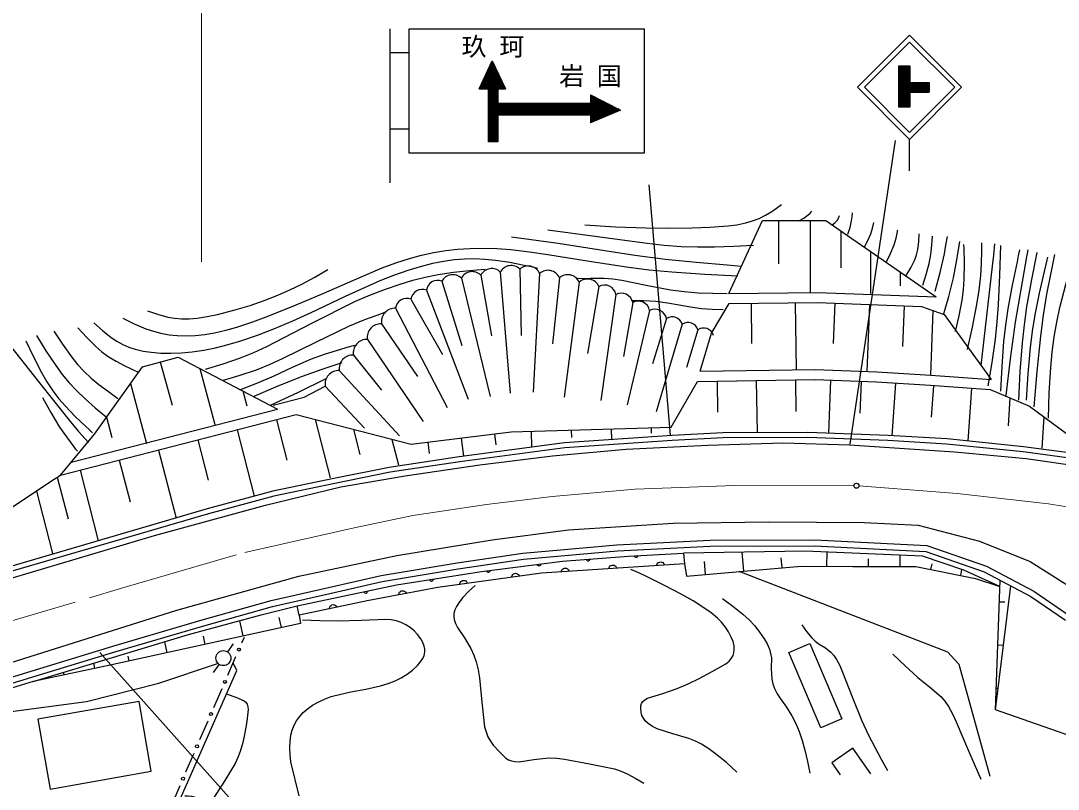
# Model space of a CAD drawing. Units: millimetres, scale not verified. Extents: x 40000 to 680000, y 20000 to 380000.
# Drawn here: x 385869 to 489206, y 264012 to 340522 of the extents above; entities that cross this region are included whole.
import ezdxf
from ezdxf.enums import TextEntityAlignment as Align

# ---------------------------------------------------------------- set-up
doc = ezdxf.new("R2010")
doc.units = ezdxf.units.MM
doc.header["$LTSCALE"] = 1000
doc.linetypes.add('CHAIN', pattern=[18.5, 12, -1.5, 3.5, -1.5])
for name, color, linetype, lineweight in [('M-BGD', 7, 'Continuous', 25), ('M-BMK', 2, 'CHAIN', 13), ('M-BMK-SRVR', 3, 'Continuous', 25), ('M-STR-HTXT', 7, 'Continuous', 13), ('M-STR-STRC', 7, 'Continuous', 25)]:
    doc.layers.add(name, color=color, linetype=linetype, lineweight=lineweight)
doc.styles.add('ＭＳ ゴシック', font='')
doc.styles.get('ＭＳ ゴシック').set_extended_font_data('MS Gothic')

msp = doc.modelspace()

# ---------------------------------------------------------------- hatches: boundary and pattern name
at = {"layer": 'M-STR-STRC'}
h = msp.add_hatch(dxfattribs=at)
h.set_pattern_fill('USER', color=256, style=0, pattern_type=2)
h.set_pattern_definition([(315, (432469, 333752), (70.7107, 70.7107), [])])
h.paths.add_polyline_path([(432469, 328464), (433404, 328464), (433404, 331140), (442609, 331140), (442609, 330360), (445613, 331636), (442609, 333159), (442609, 332309), (433404, 332309), (433404, 333752), (434160, 333752), (432831, 336542), (431538, 333752), (432469, 333752)])
h = msp.add_hatch(dxfattribs=at)
h.set_pattern_fill('USER', color=256, style=0, pattern_type=2)
h.set_pattern_definition([(225, (474462, 336002), (70.7107, -70.7107), [])])
h.paths.add_polyline_path([(473290, 331939), (474462, 331939), (474462, 333424), (476337, 333424), (476337, 334362), (474462, 334362), (474462, 336002), (473290, 336002)])

# ---------------------------------------------------------------- linework, layer by layer
at = {"layer": 'M-BGD'}
for p, q in [((456408, 313367), (459760, 320648)), ((459760, 320648), (466065, 320648)), ((461336, 320648), (461336, 316311)), ((464489, 320648), (464489, 313454)), ((466065, 320648), (477056, 313032)), ((467542, 319625), (467542, 315914)), ((470497, 317577), (470497, 313376)), ((431695, 315197), (432753, 309138)), ((433635, 315501), (434612, 303431)), ((435574, 315806), (435702, 309202)), ((437546, 315373), (436921, 303559)), ((473451, 315530), (473451, 314144)), ((427816, 314588), (429803, 308176)), ((429755, 314892), (432625, 303111)), ((439517, 314940), (438844, 308368)), ((441489, 314508), (439998, 303046)), ((426277, 313690), (430445, 302854)), ((443461, 314075), (442307, 307406)), ((445144, 313273), (443653, 302726)), ((456408, 313367), (465231, 313462)), ((465231, 313462), (477056, 313032)), ((424738, 312792), (427880, 307278)), ((446827, 312472), (445897, 307086)), ((454678, 309403), (456419, 312367)), ((456419, 312367), (465218, 312461)), ((458619, 312391), (458662, 308375)), ((463018, 312438), (463090, 305763)), ((465218, 312461), (475569, 312085)), ((466943, 312399), (466797, 308395)), ((470394, 312273), (470151, 305594)), ((473844, 312148), (473697, 308102)), ((475569, 312085), (477828, 311285)), ((423199, 311895), (428329, 302021)), ((448510, 311670), (446282, 302277)), ((476699, 311685), (476466, 305279)), ((477828, 311285), (482510, 304801)), ((421799, 310343), (425379, 305098)), ((450193, 310869), (448782, 306381)), ((451753, 310313), (449167, 301572)), ((453313, 309757), (452181, 305996)), ((453534, 305619), (454678, 309403)), ((420399, 308791), (425956, 300610)), ((397980, 306071), (401553, 307041)), ((401553, 307041), (411426, 301861)), ((419000, 307239), (421789, 303752)), ((393217, 299367), (397980, 306071)), ((399767, 306556), (400939, 302240)), ((403701, 305914), (405216, 300335)), ((417600, 305687), (423584, 299199)), ((453534, 305619), (464994, 305792)), ((464994, 305792), (471149, 305555)), ((471149, 305555), (476529, 305225)), ((476529, 305225), (482510, 304801)), ((396789, 304395), (398407, 298440)), ((414095, 303048), (416200, 304135)), ((416200, 304135), (420122, 299969)), ((450638, 300072), (453284, 304615)), ((453284, 304615), (464983, 304792)), ((455234, 304645), (455281, 301542)), ((459134, 304704), (459212, 299517)), ((463033, 304762), (463080, 301627)), ((464983, 304792), (471099, 304557)), ((466512, 304733), (466309, 299465)), ((469570, 304615), (469449, 301454)), ((471099, 304557), (476463, 304227)), ((472989, 304431), (472643, 299211)), ((476463, 304227), (482439, 303804)), ((476769, 304180), (476562, 301062)), ((480549, 303929), (480200, 298666)), ((407996, 303661), (408400, 302174)), ((411005, 302234), (414095, 303048)), ((482439, 303804), (486344, 302157)), ((484392, 302980), (484206, 300186)), ((390907, 296577), (411426, 301861)), ((486344, 302157), (493129, 297127)), ((389821, 295265), (413285, 301307)), ((394408, 301043), (394957, 299022)), ((411330, 300804), (412363, 296790)), ((413285, 301307), (424753, 298352)), ((415197, 300815), (416686, 295029)), ((487776, 301095), (487569, 297975)), ((407419, 299797), (409124, 293177)), ((419019, 299830), (419658, 297348)), ((434716, 299587), (450638, 300072)), ((440687, 299769), (440709, 299028)), ((444667, 299891), (444700, 298812)), ((448648, 300012), (448665, 299459)), ((389821, 295265), (393217, 299367)), ((403508, 298790), (404538, 294790)), ((422842, 298845), (423491, 296323)), ((424753, 298352), (434716, 299587)), ((429734, 298970), (429957, 297172)), ((433055, 299381), (433187, 298315)), ((436706, 299648), (436754, 298059)), ((450736, 299234), (440018, 298485)), ((450767, 298735), (440068, 297987)), ((455809, 299499), (450736, 299234)), ((455823, 298999), (450767, 298735)), ((464277, 299543), (455809, 299499)), ((464269, 299043), (455823, 298999)), ((472236, 298735), (464269, 299043)), ((472260, 299234), (464277, 299543)), ((478085, 298383), (472236, 298735)), ((478126, 298882), (472260, 299234)), ((485757, 298088), (478126, 298882)), ((399598, 297783), (401342, 291008)), ((426413, 298558), (426553, 297430)), ((440018, 298485), (429541, 297117)), ((440068, 297987), (429611, 296622)), ((438833, 297206), (446154, 297867)), ((446154, 297867), (454314, 298264)), ((454314, 298264), (461807, 298485)), ((461807, 298485), (468423, 298308)), ((468423, 298308), (478876, 297603)), ((485698, 297591), (478085, 298383)), ((492026, 297259), (485757, 298088)), ((395687, 296776), (396753, 292637)), ((429541, 297117), (422572, 296059)), ((429611, 296622), (422659, 295566)), ((431599, 296323), (438833, 297206)), ((478876, 297603), (486021, 296941)), ((491961, 296764), (485698, 297591)), ((486021, 296941), (491888, 296103)), ((391776, 295768), (393584, 288746)), ((422572, 296059), (417059, 294956)), ((422659, 295566), (417159, 294466)), ((424151, 295221), (431599, 296323)), ((383381, 291031), (389203, 294868)), ((389203, 294868), (389821, 295265)), ((389512, 295066), (390580, 290920)), ((417059, 294956), (410972, 293677)), ((417755, 294118), (424151, 295221)), ((387446, 293684), (389040, 287496)), ((410972, 293677), (404444, 291913)), ((410257, 292310), (417755, 294118)), ((417159, 294466), (411089, 293191)), ((411089, 293191), (404580, 291431)), ((404444, 291913), (384175, 286003)), ((404580, 291431), (384320, 285524)), ((399186, 289266), (410257, 292310)), ((440432, 289836), (450860, 290492)), ((450860, 290492), (460369, 290623)), ((460369, 290623), (469878, 290557)), ((469878, 290557), (475256, 290295)), ((432825, 288852), (440432, 289836)), ((475256, 290295), (481349, 288721)), ((380044, 283577), (399186, 289266)), ((423316, 287278), (432825, 288852)), ((435886, 287503), (445253, 288334)), ((445253, 288334), (454534, 288821)), ((454534, 288821), (464951, 288853)), ((464951, 288853), (476125, 288269)), ((481349, 288721), (486398, 286688)), ((413551, 285236), (423316, 287278)), ((429351, 286551), (435886, 287503)), ((435955, 286907), (445295, 287736)), ((445295, 287736), (454551, 288221)), ((446397, 287229), (451890, 287531)), ((464000, 287730), (451890, 287531)), ((451890, 287531), (451965, 286454)), ((454551, 288221), (464937, 288253)), ((457886, 285718), (457719, 287627)), ((475673, 287212), (464000, 287730)), ((464937, 288253), (476010, 287674)), ((466172, 286196), (466183, 287633)), ((473462, 286176), (473462, 287310)), ((476010, 287674), (481824, 285673)), ((476125, 288269), (482064, 286225)), ((421762, 285291), (429351, 286551)), ((429444, 285958), (435955, 286907)), ((431772, 285706), (439833, 286731)), ((451965, 286454), (437728, 285540)), ((439833, 286731), (446397, 287229)), ((451965, 286454), (452169, 285220)), ((454074, 285386), (453961, 286693)), ((461697, 286050), (461611, 287034)), ((470315, 286176), (470315, 286940)), ((479816, 285818), (475673, 287212)), ((476519, 285877), (476638, 286467)), ((486398, 286688), (492497, 282819)), ((401418, 281825), (413551, 285236)), ((416532, 284081), (421762, 285291)), ((421879, 284702), (429444, 285958)), ((423297, 284349), (431772, 285706)), ((437728, 285540), (427396, 284099)), ((452169, 285220), (463602, 286216)), ((457388, 285738), (478182, 277691)), ((463602, 286216), (468741, 286176)), ((468741, 286176), (475035, 286176)), ((475035, 286176), (480971, 284981)), ((479487, 285280), (479609, 285887)), ((483395, 284185), (479816, 285818)), ((481824, 285673), (486460, 283211)), ((482064, 286225), (486770, 283726)), ((413408, 282271), (423297, 284349)), ((416666, 283496), (421879, 284702)), ((480971, 284981), (483395, 284185)), ((482943, 271925), (483419, 284826)), ((482943, 271925), (484480, 284263)), ((410796, 282795), (416532, 284081)), ((410943, 282213), (416666, 283496)), ((427396, 284099), (420388, 282770)), ((486460, 283211), (489938, 280860)), ((486770, 283726), (490274, 281357)), ((403927, 280866), (410796, 282795)), ((404092, 280289), (410943, 282213)), ((409823, 281361), (413408, 282271)), ((413602, 281329), (413408, 282271)), ((420388, 282770), (413602, 281329)), ((483339, 282676), (483902, 282655)), ((374923, 273496), (401418, 281825)), ((402563, 279411), (409823, 281361)), ((411827, 280104), (411606, 281107)), ((413602, 281329), (413723, 280521)), ((413723, 280521), (394764, 276353)), ((395052, 278268), (403927, 280866)), ((395224, 277693), (404092, 280289)), ((408035, 279270), (407701, 280791)), ((387101, 274739), (402563, 279411)), ((404244, 278437), (404066, 279245)), ((407889, 278590), (408139, 279166)), ((383630, 274769), (395052, 278268)), ((400452, 277603), (400211, 278701)), ((406484, 277677), (407062, 278492)), ((462366, 277616), (464458, 278507)), ((464458, 278507), (467648, 271011)), ((483181, 278376), (483744, 278355)), ((383806, 274195), (395224, 277693)), ((396660, 276769), (396554, 277252)), ((406498, 275378), (407305, 277241)), ((465557, 270121), (462366, 277616)), ((478182, 277691), (479298, 276456)), ((394764, 276353), (387101, 274739)), ((393243, 276032), (393132, 276562)), ((399616, 274570), (405465, 276534)), ((405618, 276452), (405042, 275634)), ((407387, 275823), (407032, 276609)), ((479298, 276456), (482405, 265302)), ((390201, 275392), (390167, 275552)), ((397903, 254308), (407387, 275823)), ((387101, 274739), (384942, 274061)), ((392430, 272732), (399616, 274570)), ((405107, 272166), (405914, 274029)), ((483022, 274076), (483135, 274071)), ((384409, 271687), (392430, 272732)), ((397657, 272752), (387573, 270988)), ((398874, 265798), (397657, 272752)), ((491215, 269043), (482943, 271925)), ((387573, 270988), (388790, 264033)), ((403716, 268955), (404523, 270817)), ((467648, 271011), (465557, 270121)), ((468747, 268095), (466671, 266626)), ((470541, 265559), (468747, 268095)), ((402325, 265743), (403132, 267606)), ((466671, 266626), (467497, 265458)), ((388790, 264033), (398874, 265798)), ((400934, 262531), (401741, 264394))]:
    msp.add_line(p, q, dxfattribs=at)
for points in [[(442057, 320197), (445096, 320013), (448133, 319890), (450415, 319866), (452721, 319903), (454510, 319969), (456323, 320098), (457206, 320217), (458080, 320395), (458757, 320590), (459420, 320844), (460055, 321161), (460666, 321534), (461155, 321866), (461648, 322215)], [(463369, 320612), (463852, 320876), (464297, 321187), (464491, 321368), (464675, 321562)], [(468259, 319284), (468468, 319929), (468618, 320586), (468670, 320990), (468707, 321396)], [(466694, 320197), (466958, 320399), (467172, 320639), (467302, 320883), (467406, 321147)], [(469900, 318000), (470253, 318638), (470549, 319297), (470718, 319858), (470849, 320434)], [(438376, 319722), (443313, 319057), (448266, 318368), (449944, 318184), (451635, 318059), (453289, 318009), (454957, 318020), (456907, 318085), (458857, 318178)], [(472096, 316516), (472509, 317352), (472864, 318207), (473058, 318872), (473194, 319555), (473208, 319633), (473224, 319722)], [(434755, 319009), (439397, 318367), (444031, 317664), (447044, 317199), (450073, 316793), (453145, 316473), (456224, 316213), (456942, 316157), (457670, 316101)], [(474055, 315151), (474514, 315933), (474913, 316732), (475101, 317231), (475233, 317757), (475326, 318519), (475361, 319306)], [(475717, 314201), (476062, 315269), (476348, 316350), (476504, 317263), (476602, 318188), (476636, 318628), (476667, 319069)], [(476962, 313589), (477441, 315445), (477864, 317322), (478025, 318174), (478178, 319028)], [(477793, 311233), (478304, 313071), (478757, 314922), (479102, 316718), (479395, 318535)], [(480167, 307789), (480668, 310019), (481112, 312272), (481334, 313695), (481496, 315127), (481578, 316364), (481599, 317609), (481596, 318008), (481592, 318416)], [(481533, 306186), (482101, 311141), (482656, 316104), (482777, 317195), (482898, 318297)], [(396028, 310901), (397166, 310352), (398332, 309856), (399075, 309602), (399837, 309406), (400635, 309266), (401455, 309183), (402342, 309157), (403239, 309191), (404210, 309291), (405168, 309450), (406289, 309704), (407397, 310017), (408983, 310549), (410564, 311143), (413316, 312237), (416045, 313386), (418948, 314678), (421877, 315916), (423217, 316411), (424575, 316849), (425778, 317174), (427007, 317444), (428192, 317640), (429386, 317776), (430635, 317857), (431895, 317878), (433291, 317837), (434694, 317735), (436531, 317528), (438364, 317261), (442271, 316605), (446188, 316008), (448438, 315733), (450703, 315516), (453992, 315292), (457296, 315125)], [(478980, 309570), (479338, 311142), (479635, 312720), (479766, 313746), (479838, 314788), (479860, 316364), (479821, 317947), (479816, 318087), (479811, 318238)], [(482210, 304182), (482612, 306499), (482956, 308833), (483136, 310531), (483256, 312244), (483386, 315188), (483489, 318132)], [(483492, 303634), (483611, 306104), (483790, 308577), (483972, 310214), (484215, 311851), (484644, 314189), (485135, 316530), (485263, 317117), (485391, 317703)], [(484026, 303218), (484464, 306869), (484963, 310521), (485497, 313763), (486092, 317006), (486156, 317350), (486223, 317703)], [(485273, 302743), (485429, 305599), (485644, 308448), (485839, 310243), (486093, 312032), (486573, 314748), (487113, 317466)], [(393149, 310450), (393997, 309692), (394875, 308989), (395435, 308612), (396032, 308283), (396642, 308023), (397279, 307819), (398054, 307640), (398847, 307520), (399828, 307439), (400807, 307418), (401871, 307457), (402930, 307557), (404100, 307732), (405259, 307966), (406533, 308286), (407795, 308666), (409449, 309233), (411081, 309857), (412953, 310644), (414804, 311487), (418219, 313097), (421656, 314651), (423040, 315201), (424461, 315701), (425669, 316066), (426901, 316375), (427987, 316589), (429078, 316743), (430062, 316824), (431056, 316845), (432098, 316800), (433148, 316694), (434581, 316472), (436022, 316188), (436693, 316043), (437373, 315893)], [(486044, 302743), (486216, 305360), (486448, 307977), (486651, 309611), (486914, 311236), (487347, 313402), (487839, 315559), (488008, 316270), (488182, 316991)], [(486817, 302070), (487117, 305591), (487479, 309122), (487750, 311215), (488081, 313308), (488455, 315271), (488865, 317236)], [(488241, 300962), (488317, 303480), (488452, 305987), (488592, 307527), (488791, 309058), (489050, 310519), (489370, 311982), (489963, 314278), (490616, 316576)], [(398497, 311629), (399502, 311296), (400513, 311023), (401185, 310907), (401874, 310850), (402658, 310852), (403446, 310914), (404446, 311063), (405454, 311275), (407104, 311706), (408719, 312189), (410111, 312662), (411475, 313189), (412674, 313716), (413851, 314298), (415158, 315010), (416461, 315757)], [(404259, 305823), (406014, 306367), (407749, 306967), (409071, 307503), (410379, 308099), (414785, 310370), (419221, 312588), (420697, 313228), (422204, 313815), (423551, 314279), (424914, 314685), (426165, 314998), (427438, 315254), (428987, 315486), (430556, 315660), (431333, 315733), (432111, 315802)], [(441285, 314854), (442628, 314906), (443965, 314898), (444857, 314828), (445744, 314699), (448156, 314188), (450590, 313734), (451959, 313560), (453344, 313445), (454789, 313389), (456245, 313370)], [(446747, 312657), (447937, 312660), (449121, 312604), (450286, 312446), (451455, 312227), (452566, 312024), (453684, 311880), (454750, 311808), (455830, 311767)], [(406073, 304734), (407722, 305229), (409349, 305781), (410653, 306305), (411945, 306890), (415262, 308537), (418607, 310132), (420154, 310773), (421725, 311359), (421969, 311447), (422222, 311538)], [(387433, 309180), (388368, 307662), (389348, 306183), (389994, 305310), (390686, 304477), (391444, 303675), (392247, 302913), (393297, 301998), (394373, 301105)], [(389157, 309633), (390019, 308328), (390931, 307056), (391533, 306314), (392178, 305613), (392896, 304942), (393657, 304312), (394594, 303606), (395553, 302920)], [(391561, 309951), (392440, 308988), (393356, 308076), (393950, 307563), (394587, 307093), (395357, 306621), (396161, 306198), (396851, 305869), (397549, 305551)], [(384484, 308590), (387571, 304675), (390678, 300763), (391637, 299638), (392604, 298519)], [(386365, 308662), (387127, 307057), (387938, 305490), (388482, 304562), (389075, 303670), (389669, 302891), (390318, 302140), (391304, 301121), (392346, 300132), (392679, 299824), (393020, 299511)], [(407706, 303781), (409392, 304433), (411055, 305141), (412926, 306020), (414827, 306848), (416216, 307346), (417637, 307791), (418387, 308011), (419137, 308227)], [(409111, 303158), (411504, 304173), (413929, 305135), (415895, 305832), (417877, 306486)], [(410745, 302239), (413520, 303555), (416280, 304915)], [(388023, 303010), (388852, 301526), (389732, 300075), (390416, 299081), (391155, 298113), (391335, 297885), (391515, 297657)], [(446958, 287260), (446975, 287215), (447001, 287177), (447043, 287135), (447088, 287114), (447136, 287102), (447197, 287105), (447244, 287122), (447286, 287149), (447323, 287195), (447344, 287235), (447357, 287282)], [(437297, 286408), (437318, 286365), (437347, 286329), (437391, 286290), (437438, 286272), (437486, 286263), (437548, 286271), (437592, 286292), (437633, 286321), (437666, 286369), (437684, 286411), (437694, 286459)], [(442192, 286910), (442210, 286865), (442237, 286828), (442279, 286787), (442325, 286767), (442373, 286755), (442435, 286760), (442481, 286778), (442523, 286806), (442558, 286852), (442578, 286893), (442591, 286940)], [(444447, 285971), (444473, 286065), (444516, 286146), (444586, 286238), (444671, 286292), (444763, 286326), (444887, 286334), (444982, 286312), (445073, 286270), (445157, 286187), (445209, 286112), (445245, 286022)], [(449193, 286276), (449219, 286370), (449261, 286450), (449332, 286543), (449416, 286597), (449508, 286631), (449632, 286639), (449728, 286617), (449819, 286574), (449902, 286492), (449955, 286417), (449991, 286327)], [(432240, 285765), (432261, 285722), (432289, 285686), (432334, 285647), (432380, 285629), (432429, 285620), (432490, 285628), (432535, 285649), (432576, 285678), (432609, 285726), (432627, 285768), (432637, 285816)], [(434749, 285124), (434768, 285220), (434804, 285304), (434867, 285401), (434948, 285461), (435037, 285502), (435160, 285519), (435257, 285504), (435351, 285469), (435440, 285392), (435498, 285322), (435541, 285235)], [(439701, 285666), (439727, 285760), (439770, 285841), (439840, 285934), (439925, 285987), (440017, 286021), (440141, 286029), (440236, 286007), (440327, 285965), (440411, 285882), (440464, 285807), (440500, 285718)], [(457208, 265710), (456160, 266658), (455084, 267550), (454403, 268043), (453686, 268488), (453071, 268804), (452419, 269070), (450831, 269527), (449269, 270040), (448808, 270271), (448367, 270562), (448106, 270795), (447889, 271073), (447743, 271363), (447649, 271684), (447615, 272002), (447642, 272307), (447713, 272537), (447840, 272740), (448037, 272921), (448290, 273068), (449824, 273537), (451236, 274030), (452342, 274501), (453428, 275030), (454746, 275722), (456110, 276509), (456415, 276772), (456662, 277061), (456812, 277323), (456904, 277608), (456938, 277932), (456912, 278284), (456811, 278716), (456644, 279160), (456378, 279677), (456067, 280151), (455676, 280630), (455251, 281057), (454641, 281564), (453998, 282022), (452844, 282754), (451646, 283442), (449935, 284336), (448188, 285181), (447421, 285541), (446644, 285902)], [(426584, 284875), (426606, 284832), (426636, 284797), (426682, 284760), (426729, 284743), (426778, 284736), (426839, 284746), (426883, 284768), (426923, 284799), (426954, 284848), (426971, 284890), (426979, 284938)], [(431137, 284283), (430498, 283717), (429891, 283098), (429560, 282680), (429265, 282209), (429109, 281866), (429013, 281509), (428998, 281202), (429043, 280900), (429175, 280511), (429373, 280126), (430062, 279089), (430694, 278026), (430985, 277372), (431215, 276709), (431420, 275911), (431565, 275102), (431787, 272687), (432074, 270236), (432212, 269719), (432408, 269216), (432642, 268800), (432931, 268412), (433537, 267744), (434193, 267111), (434458, 266943), (434746, 266832), (435116, 266762), (435516, 266751), (436987, 266968), (438470, 267127), (439254, 267091), (440023, 266996), (442521, 266555), (445017, 266052), (445678, 265813), (446326, 265514), (447126, 265077), (447921, 264602)], [(429583, 284404), (429602, 284500), (429639, 284584), (429702, 284681), (429782, 284741), (429871, 284782), (429994, 284799), (430091, 284784), (430185, 284749), (430274, 284672), (430333, 284602), (430375, 284515)], [(420045, 283666), (420070, 283624), (420101, 283590), (420148, 283555), (420196, 283541), (420245, 283536), (420306, 283549), (420349, 283573), (420387, 283606), (420416, 283657), (420431, 283700), (420437, 283748)], [(423499, 283360), (423514, 283456), (423546, 283542), (423604, 283643), (423682, 283706), (423769, 283751), (423891, 283774), (423988, 283764), (424084, 283733), (424177, 283662), (424239, 283594), (424285, 283509)], [(416604, 281967), (416616, 282063), (416647, 282149), (416703, 282251), (416779, 282317), (416865, 282363), (416987, 282389), (417084, 282381), (417180, 282353), (417275, 282283), (417338, 282216), (417387, 282133)], [(455760, 283005), (456804, 282243), (457806, 281437), (458409, 280875), (458969, 280271), (459455, 279661), (459903, 279000), (460197, 278486), (460437, 277942), (460562, 277523), (460629, 277084), (460620, 276036), (460671, 274980), (460779, 274502), (460944, 274046), (461221, 273510), (461553, 272998), (462132, 272170), (462664, 271304), (463053, 270550), (463390, 269764), (463703, 268853), (463963, 267912), (464220, 266778), (464450, 265625)], [(413603, 263361), (412786, 266732), (412695, 267445), (412663, 268179), (412692, 268788), (412783, 269400), (412915, 269907), (413104, 270392), (413337, 270823), (413628, 271232), (413993, 271637), (414401, 271999), (414925, 272371), (415486, 272695), (416132, 272991), (416802, 273233), (417751, 273493), (418746, 273703), (420254, 273976), (421714, 274301), (422455, 274527), (423176, 274810), (423770, 275105), (424345, 275460), (424877, 275863), (425377, 276318), (425668, 276655), (425906, 277024), (426039, 277331), (426110, 277648), (426113, 277952), (426054, 278266), (425913, 278635), (425707, 279001), (425398, 279410), (425039, 279786), (424648, 280109), (424220, 280384), (423769, 280602), (423290, 280766), (422769, 280874), (422238, 280923), (419810, 280802), (417380, 280741), (415665, 280771), (413945, 280830)], [(463683, 280364), (464145, 279711), (464648, 279102), (465008, 278760), (465408, 278463), (466010, 278081), (466567, 277657), (466869, 277324), (467132, 276942), (467452, 276333), (467727, 275676), (468675, 273202), (469652, 270818), (470279, 269465), (470969, 268118), (471576, 267002), (472203, 265880)], [(472714, 277467), (473944, 276284), (475216, 275145), (476390, 274220), (477521, 273252), (477915, 272774), (478263, 272256), (478674, 271509), (479042, 270715), (480253, 267833), (481489, 265028)], [(406440, 273461), (407277, 273169), (408126, 272808), (408297, 272665), (408417, 272487), (408498, 272230), (408522, 271938), (408379, 270753), (408183, 269625), (407978, 268673), (407720, 267760), (407505, 267158), (407226, 266561), (406200, 264866), (405077, 263132), (404849, 262982), (404577, 262880), (404330, 262848), (404087, 262876), (403510, 263107), (402917, 263276), (402559, 263307), (402196, 263314)]]:
    msp.add_lwpolyline(points, dxfattribs=at)
for centre, radius in [((407597, 277915), 149), ((406050, 277065), 746), ((406206, 274704), 149), ((404815, 271492), 149), ((403424, 268280), 149), ((402033, 265068), 149)]:
    msp.add_circle(centre, radius, dxfattribs=at)
for centre, radius, start, end in [((428900, 314013), 1227, 45.79388, 152.05409), ((430839, 314317), 1227, 45.79388, 152.05409), ((432779, 314622), 1227, 45.79388, 152.05409), ((434719, 314926), 1227, 45.79388, 152.05409), ((436395, 314839), 1269, 24.91178, 130.32671), ((438367, 314406), 1269, 24.91178, 130.32671), ((440338, 313973), 1269, 24.91178, 130.32671), ((427383, 313562), 1113, 67.12634, 173.38654), ((442310, 313540), 1269, 24.91178, 130.32671), ((444002, 313043), 1165, 11.40656, 117.66676), ((425844, 312664), 1113, 67.12634, 173.38654), ((445685, 312241), 1165, 11.40656, 117.66676), ((424305, 311767), 1113, 67.12634, 173.38654), ((447368, 311440), 1165, 11.40656, 117.66676), ((423125, 310555), 1342, 86.81142, 189.08704), ((449051, 310638), 1165, 11.40656, 117.66676), ((421725, 309003), 1342, 86.81142, 189.08704), ((450765, 310006), 1035, 17.26581, 123.52601), ((452325, 309450), 1035, 17.26581, 123.52601), ((453885, 308895), 1035, 17.26581, 123.52601), ((420325, 307451), 1342, 86.81142, 189.08704), ((418925, 305899), 1342, 86.81142, 189.08704), ((417525, 304347), 1342, 86.81142, 189.08704)]:
    msp.add_arc(centre, radius, start, end, dxfattribs=at)
at = {"layer": 'M-BMK'}
for p, q in [((438802, 293157), (447050, 293890)), ((447050, 293890), (456967, 294256)), ((456967, 294256), (468856, 294227)), ((469356, 294207), (479144, 293462)), ((432265, 292363), (438802, 293157)), ((479144, 293462), (488247, 292424)), ((424934, 291263), (432265, 292363)), ((488247, 292424), (496495, 291080)), ((419069, 290041), (424934, 291263)), ((408194, 287597), (419069, 290041)), ((395792, 283993), (408194, 287597)), ((379786, 279227), (395792, 283993))]:
    msp.add_line(p, q, dxfattribs=at)
at = {"layer": 'M-BMK-SRVR'}
for radius in [249, 7.5]:
    msp.add_circle((469106, 294226), radius, dxfattribs=at)
at = {"layer": 'M-STR-HTXT'}
msp.add_line((403867, 343369), (403867, 316535), dxfattribs=at)
at = {"layer": 'M-STR-STRC'}
for p, q in [((422623, 339706), (422623, 324385)), ((424567, 339706), (447956, 339706)), ((424567, 327351), (424567, 339706)), ((447956, 339706), (447956, 327351)), ((474398, 339080), (469211, 333894)), ((479584, 333894), (474398, 339080)), ((474398, 338389), (469903, 333894)), ((478892, 333894), (474398, 338389)), ((424567, 337316), (422623, 337316)), ((431538, 333752), (432831, 336542)), ((432831, 336542), (434160, 333752)), ((473290, 336002), (473290, 331939)), ((474462, 336002), (473290, 336002)), ((474462, 334362), (474462, 336002)), ((474398, 328707), (469211, 333894)), ((474398, 329399), (469903, 333894)), ((474398, 328707), (479584, 333894)), ((474398, 329399), (478892, 333894)), ((474462, 334362), (476337, 334362)), ((476337, 334362), (476337, 333424)), ((431538, 333752), (432469, 333752)), ((432469, 328464), (432469, 333752)), ((433404, 333752), (434160, 333752)), ((433404, 333752), (433404, 332309)), ((442609, 333159), (445613, 331636)), ((442609, 333159), (442609, 332309)), ((474462, 331939), (474462, 333424)), ((474462, 333424), (476337, 333424)), ((433404, 332309), (442609, 332309)), ((473290, 331939), (474462, 331939)), ((433404, 331140), (442609, 331140)), ((433404, 331140), (433404, 328464)), ((445613, 331636), (442609, 330360)), ((442609, 331140), (442609, 330360)), ((424567, 329720), (422623, 329720)), ((474398, 325595), (474398, 328707)), ((433404, 328464), (432469, 328464)), ((468481, 298378), (472986, 328588)), ((447956, 327351), (424567, 327351)), ((448430, 324171), (450550, 299262)), ((393740, 277617), (415032, 253815))]:
    msp.add_line(p, q, dxfattribs=at)

# ---------------------------------------------------------------- texts
at = {"layer": 'M-STR-STRC', "style": 'ＭＳ ゴシック'}
msp.add_text('玖 珂', height=1833, dxfattribs=at).set_placement((429776, 336496), align=Align.BOTTOM_LEFT)
msp.add_text('岩 国', height=1833, dxfattribs=at).set_placement((445740, 333559), align=Align.BOTTOM_RIGHT)

doc.saveas('drawing.dxf')
